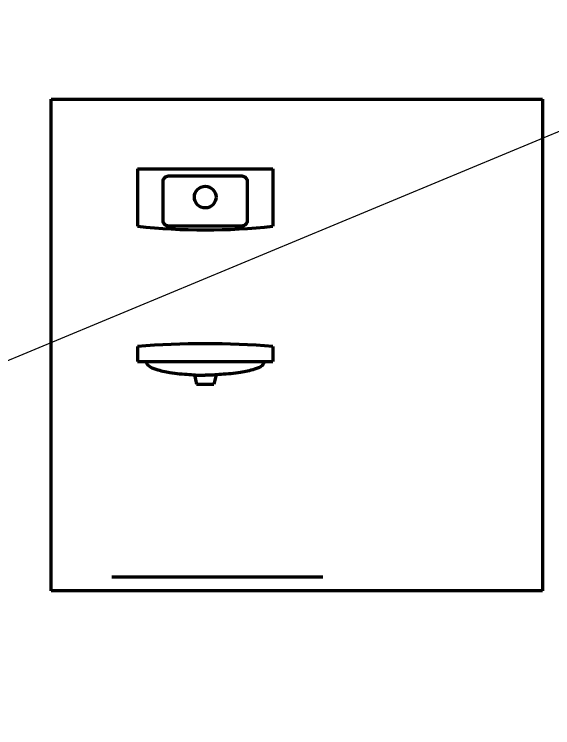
# Model space of a CAD drawing. Header units: millimetres. Extents: x -92220 to 11040, y -5929 to 27498.
# Drawn here: x -71983 to -69996, y 20697 to 23328 of the extents above; entities that cross this region are included whole.
import ezdxf

# ---------------------------------------------------------------- set-up
doc = ezdxf.new("R2010")
doc.units = ezdxf.units.MM
doc.layers.add('100 noprint', color=1, linetype='Continuous', plot=False)
picture_1 = doc.add_image_def('image4.gif', size_in_pixel=(600, 600))

msp = doc.modelspace()

# ---------------------------------------------------------------- linework, layer by layer
at = {"layer": '100 noprint', "color": 2}
msp.add_line((-91779.1, 13832.5), (-64998.6, 24963.4), dxfattribs=at)
at = {"layer": '100 noprint', "color": 1, "lineweight": 80}
for p, q in [((-71528.2, 22757.5), (-71028.2, 22757.5)), ((-71528.2, 22757.5), (-71528.2, 22545.8)), ((-71028.2, 22757.5), (-71028.2, 22545.8)), ((-71528.2, 22102.7), (-71528.2, 22047.7)), ((-71028.2, 22102.7), (-71028.2, 22047.7)), ((-71528.2, 22047.7), (-71028.2, 22047.7)), ((-71318.1, 21998), (-71310.3, 21963.3)), ((-71238.2, 21998), (-71246, 21963.3)), ((-71310.3, 21963.3), (-71246, 21963.3)), ((-71622.8, 21252.7), (-70844.7, 21252.7))]:
    msp.add_line(p, q, dxfattribs=at)
at = {"layer": '100 noprint', "color": 1, "lineweight": 80, "flags": 128}
msp.add_lwpolyline([(-71433.2, 22566.5), (-71433.2, 22711.5, -0.414214), (-71413.2, 22731.5), (-71143.2, 22731.5, -0.414214), (-71123.2, 22711.5), (-71123.2, 22566.5, -0.414214), (-71143.2, 22546.5), (-71413.2, 22546.5, -0.414214)], format="xyb", close=True, dxfattribs=at)
at = {"layer": '100 noprint', "color": 1, "lineweight": 80}
msp.add_circle((-71278.2, 22653.5), 40, dxfattribs=at)
for centre, radius, start, end in [((-71278.2, 24888.6), 2356, 263.9088, 276.0912), ((-71278.2, 18936.7), 3175.8, 85.485, 94.515)]:
    msp.add_arc(centre, radius, start, end, dxfattribs=at)
for points, start_tangent, end_tangent in [([(-71496.6, 22047.7), (-71487.9, 22032.2), (-71459.8, 22018.6), (-71408.5, 22006.7), (-71336.8, 21999.3), (-71278.2, 21996.6)], (0.197489, -0.980305), (1, 0)), ([(-71059.7, 22047.7), (-71068.4, 22032.2), (-71096.5, 22018.6), (-71147.9, 22006.7), (-71219.5, 21999.3), (-71278.2, 21996.6)], (-0.197489, -0.980305), (-1, 0))]:
    msp.add_spline(points, degree=3, dxfattribs=dict(at, start_tangent=start_tangent, end_tangent=end_tangent))

# ---------------------------------------------------------------- pictures from other files: only their frames are drawn
image = msp.add_image(picture_1, insert=(-71846.7, 21201.7), size_in_units=(1813.1, 1813.1), dxfattribs=at)
image.dxf.flags = 7

doc.saveas('drawing.dxf')
